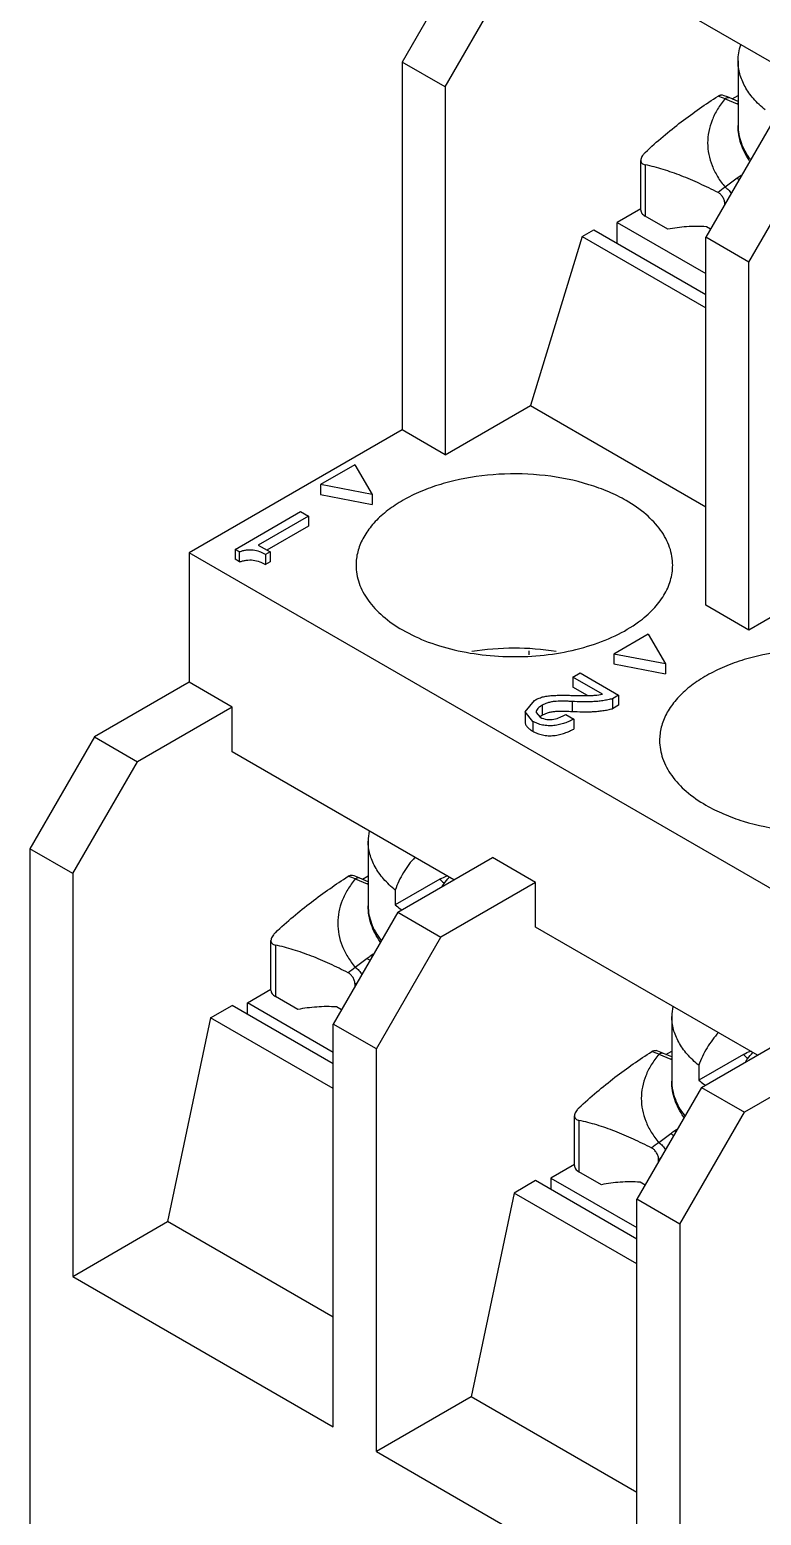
# Model space of a CAD drawing. Header units: millimetres. Extents: x 10.6 to 82, y 34.2 to 95.1.
# Drawn here: x 10.58 to 22.59, y 47.12 to 71.52 of the extents above; entities that cross this region are included whole.
import ezdxf

# ---------------------------------------------------------------- set-up
doc = ezdxf.new("R2010")
doc.units = ezdxf.units.MM
doc.header["$LTSCALE"] = 8.408249
doc.layers.get('0').update_dxf_attribs({"linetype": 'CONTINUOUS'})

msp = doc.modelspace()

# ---------------------------------------------------------------- linework, layer by layer
at = {"color": 7}
for p, q in [((17.758, 72.822), (16.697, 70.984)), ((23.648, 70.466), (20.007, 72.568)), ((17.404, 70.576), (18.465, 72.413)), ((22.213, 71.003), (22.213, 69.941)), ((16.697, 70.984), (16.697, 64.942)), ((17.404, 70.576), (16.697, 70.984)), ((17.404, 70.576), (17.404, 64.534)), ((22.001, 70.382), (22.198, 70.3)), ((22.213, 70.338), (22.078, 70.394)), ((22.117, 70.378), (22.213, 70.434)), ((22.743, 69.943), (21.682, 68.106)), ((20.616, 68.553), (20.616, 69.37)), ((20.689, 69.296), (20.689, 68.451)), ((22.39, 67.698), (23.45, 69.535)), ((22.198, 69.076), (22.001, 68.929)), ((20.616, 68.572), (20.229, 68.349)), ((20.229, 68.006), (20.229, 68.349)), ((20.229, 68.349), (21.682, 67.51)), ((21.057, 68.239), (20.689, 68.451)), ((19.653, 68.119), (18.804, 65.342)), ((19.653, 68.119), (19.844, 68.229)), ((19.653, 68.119), (21.682, 66.947)), ((19.844, 68.229), (21.682, 67.167)), ((21.682, 62.064), (21.682, 68.106)), ((22.39, 67.698), (21.682, 68.106)), ((21.76, 68.241), (21.693, 68.28)), ((22.39, 61.656), (22.39, 67.698)), ((17.404, 64.534), (18.804, 65.342)), ((18.804, 65.342), (21.682, 63.681)), ((16.697, 64.942), (13.197, 62.922)), ((17.404, 64.534), (16.697, 64.942)), ((15.919, 64.371), (15.354, 64.044)), ((15.919, 64.371), (16.202, 63.881)), ((15.354, 64.044), (15.354, 63.881)), ((16.202, 63.881), (15.354, 64.044)), ((15.354, 63.881), (16.202, 63.718)), ((16.202, 63.881), (16.202, 63.718)), ((13.952, 62.98), (15.027, 63.601)), ((15.16, 63.525), (14.335, 63.048)), ((15.027, 63.601), (15.16, 63.525)), ((15.16, 63.525), (15.16, 63.361)), ((15.16, 63.361), (14.477, 62.967)), ((13.952, 62.98), (13.952, 62.817)), ((14.026, 62.938), (13.952, 62.98)), ((14.335, 63.048), (14.527, 62.938)), ((13.197, 62.922), (13.197, 60.799)), ((28.86, 53.879), (13.197, 62.922)), ((14.026, 62.775), (13.952, 62.817)), ((14.026, 62.775), (14.026, 62.938)), ((14.527, 62.938), (14.453, 62.895)), ((14.453, 62.895), (14.453, 62.732)), ((14.527, 62.775), (14.453, 62.732)), ((14.527, 62.938), (14.527, 62.775)), ((23.79, 62.464), (22.39, 61.656)), ((22.39, 61.656), (21.682, 62.064)), ((20.739, 61.588), (20.173, 61.262)), ((20.739, 61.588), (21.022, 61.099)), ((18.783, 61.25), (18.783, 61.313)), ((20.173, 61.262), (20.173, 61.099)), ((21.022, 61.099), (20.173, 61.262)), ((20.173, 61.099), (21.022, 60.935)), ((21.022, 61.099), (21.022, 60.935)), ((13.197, 60.799), (11.642, 59.9)), ((13.904, 60.39), (13.197, 60.799)), ((19.501, 60.883), (19.619, 60.951)), ((19.501, 60.883), (19.501, 60.719)), ((19.987, 60.602), (19.501, 60.883)), ((19.619, 60.951), (20.252, 60.585)), ((19.742, 60.58), (19.501, 60.719)), ((20.252, 60.585), (20.153, 60.528)), ((20.153, 60.528), (20.153, 60.364)), ((20.252, 60.585), (20.252, 60.422)), ((13.904, 60.39), (12.349, 59.492)), ((13.904, 59.656), (13.904, 60.39)), ((18.716, 60.314), (18.869, 60.501)), ((18.716, 60.314), (18.716, 60.151)), ((18.843, 60.156), (18.716, 60.314)), ((18.897, 60.304), (18.964, 60.223)), ((18.995, 60.421), (18.995, 60.257)), ((19.383, 60.27), (19.515, 60.194)), ((19.486, 60.482), (19.486, 60.318)), ((20.252, 60.422), (20.153, 60.364)), ((18.843, 60.156), (18.843, 59.993)), ((19.515, 60.194), (19.515, 60.03)), ((11.642, 59.9), (10.581, 58.063)), ((11.642, 59.9), (12.349, 59.492)), ((17.546, 57.553), (13.904, 59.656)), ((11.288, 57.655), (12.349, 59.492)), ((16.139, 58.188), (16.139, 57.126)), ((10.581, 58.063), (10.581, 45.816)), ((11.288, 57.655), (10.581, 58.063)), ((16.627, 57.022), (18.182, 57.921)), ((18.889, 57.512), (18.182, 57.921)), ((11.288, 57.655), (11.288, 51.041)), ((16.043, 57.563), (16.139, 57.619)), ((15.927, 57.567), (16.124, 57.485)), ((16.139, 57.523), (16.004, 57.579)), ((17.317, 57.564), (16.583, 57.14)), ((16.583, 57.385), (16.583, 57.14)), ((18.889, 57.512), (17.334, 56.614)), ((18.889, 56.777), (18.889, 57.512)), ((16.627, 57.022), (15.566, 55.185)), ((16.627, 57.022), (17.334, 56.614)), ((16.273, 54.777), (17.334, 56.614)), ((22.531, 54.675), (18.889, 56.777)), ((14.542, 55.738), (14.542, 56.555)), ((14.615, 56.481), (14.615, 55.636)), ((16.124, 56.261), (15.927, 56.114)), ((14.155, 55.534), (14.542, 55.757)), ((14.983, 55.424), (14.615, 55.636)), ((15.923, 55.804), (15.923, 55.837)), ((13.551, 55.287), (13.904, 55.491)), ((15.566, 54.532), (13.904, 55.491)), ((14.155, 55.346), (14.155, 55.534)), ((15.566, 54.72), (14.155, 55.534)), ((15.7, 55.418), (15.619, 55.465)), ((13.551, 55.287), (12.844, 51.94)), ((15.566, 54.124), (13.551, 55.287)), ((15.566, 48.572), (15.566, 55.185)), ((16.273, 54.777), (15.566, 55.185)), ((21.124, 55.31), (21.124, 54.248)), ((21.612, 54.144), (23.167, 55.042)), ((16.273, 48.163), (16.273, 54.777)), ((20.912, 54.689), (21.109, 54.607)), ((21.124, 54.645), (20.989, 54.701)), ((21.028, 54.685), (21.124, 54.741)), ((22.302, 54.686), (21.568, 54.262)), ((21.568, 54.507), (21.568, 54.262)), ((23.874, 54.634), (22.319, 53.736)), ((21.612, 54.144), (20.551, 52.307)), ((21.612, 54.144), (22.319, 53.736)), ((21.258, 51.899), (22.319, 53.736)), ((19.527, 52.86), (19.527, 53.677)), ((19.6, 53.603), (19.6, 52.758)), ((21.109, 53.383), (20.912, 53.236)), ((20.908, 52.926), (20.908, 52.959)), ((19.527, 52.879), (19.14, 52.656)), ((19.968, 52.546), (19.6, 52.758)), ((18.889, 52.613), (18.536, 52.409)), ((20.551, 51.654), (18.889, 52.613)), ((19.14, 52.656), (19.14, 52.468)), ((19.14, 52.656), (20.551, 51.842)), ((20.685, 52.54), (20.604, 52.587)), ((18.536, 52.409), (17.829, 49.062)), ((20.551, 51.246), (18.536, 52.409)), ((20.551, 45.694), (20.551, 52.307)), ((21.258, 51.899), (20.551, 52.307)), ((11.288, 51.041), (12.844, 51.94)), ((15.566, 50.368), (12.844, 51.94)), ((21.258, 51.899), (21.258, 45.285)), ((11.288, 51.041), (15.566, 48.572)), ((17.829, 49.062), (16.273, 48.163)), ((20.551, 47.49), (17.829, 49.062)), ((16.273, 48.163), (20.551, 45.694))]:
    msp.add_line(p, q, dxfattribs=at)
for points in [[(22.078, 70.394), (22.037, 70.411), (21.983, 70.432), (21.957, 70.441)], [(16.004, 57.579), (15.963, 57.596), (15.909, 57.617), (15.883, 57.626)], [(20.989, 54.701), (20.948, 54.718), (20.894, 54.739), (20.868, 54.748)]]:
    msp.add_lwpolyline(points, dxfattribs=at)
for centre, radius, start, end in [((20.913, 67.686), 2.907, 68.0332, 70.4807), ((22.07, 70.274), 0.129, 120.0139, 122.7052), ((22.269, 70.191), 0.13, 120.0168, 122.9683), ((24.304, 75.325), 5.448, 247.2659, 247.4374), ((22.263, 70.202), 0.117, 114.9353, 120.0333), ((25.984, 63.976), 6.352, 125.8654, 126.5872), ((22.125, 68.936), 0.157, 59.973, 62.3427), ((24.636, 65.307), 4.48, 126.0415, 127.9006), ((21.927, 68.789), 0.158, 59.9779, 62.1185), ((16.947, 58.188), 0.808, 168.2388, 179.9852), ((14.839, 54.871), 2.907, 68.0332, 70.4807), ((15.996, 57.459), 0.129, 120.0139, 122.7052), ((16.195, 57.376), 0.13, 120.0168, 122.9683), ((18.23, 62.51), 5.448, 247.2659, 247.4374), ((16.189, 57.387), 0.117, 114.9353, 120.0333), ((17.734, 58.559), 1.827, 230.9561, 234.1758), ((17.796, 58.645), 1.933, 234.1662, 235.1011), ((19.91, 51.161), 6.352, 125.8654, 126.5872), ((16.051, 56.122), 0.157, 59.973, 62.3427), ((16.596, 55.754), 0.688, 122.9919, 126.2899), ((18.562, 52.492), 4.48, 126.0415, 127.9006), ((15.853, 55.974), 0.158, 59.9779, 62.1185), ((18.745, 52.308), 4.518, 128.0695, 128.6437), ((21.932, 55.31), 0.808, 168.2388, 179.9852), ((19.824, 51.993), 2.907, 68.0332, 70.4807), ((20.982, 54.581), 0.129, 120.0139, 122.7052), ((21.18, 54.498), 0.13, 120.0168, 122.9683), ((23.215, 59.632), 5.448, 247.2659, 247.4374), ((21.174, 54.509), 0.117, 114.9353, 120.0333), ((22.719, 55.681), 1.827, 230.9561, 234.1758), ((22.781, 55.767), 1.933, 234.1662, 235.1011), ((21.581, 52.875), 0.688, 122.9919, 126.2899), ((23.548, 49.614), 4.48, 126.0415, 127.9006), ((20.838, 53.096), 0.158, 59.9779, 62.1185), ((24.895, 48.283), 6.352, 125.8654, 126.5872), ((21.036, 53.243), 0.157, 59.973, 62.3427), ((23.73, 49.43), 4.518, 128.0695, 128.6437)]:
    msp.add_arc(centre, radius, start, end, dxfattribs=at)
for points, knots in [([(22.213, 71.003), (22.213, 71.047), (22.221, 71.137), (22.243, 71.224), (22.257, 71.266)], [0, 0, 0, 0, 0.495557, 1, 1, 1, 1]), ([(22.657, 70.2), (22.589, 70.256), (22.494, 70.345), (22.389, 70.478), (22.326, 70.579), (22.276, 70.683), (22.24, 70.788), (22.218, 70.895), (22.213, 70.967), (22.213, 71.003)], [0, 0, 0, 0, 0.279024, 0.409688, 0.534968, 0.655621, 0.772583, 0.886957, 1, 1, 1, 1]), ([(20.689, 69.5), (20.784, 69.59), (20.977, 69.763), (21.276, 70.003), (21.578, 70.223), (21.783, 70.36), (21.885, 70.426)], [0, 0, 0, 0, 0.259903, 0.512674, 0.759011, 1, 1, 1, 1]), ([(22.001, 70.382), (21.955, 70.328), (21.874, 70.215), (21.782, 70.033), (21.726, 69.846), (21.707, 69.656), (21.726, 69.465), (21.782, 69.278), (21.874, 69.096), (21.955, 68.984), (22.001, 68.929)], [0, 0, 0, 0, 0.134032, 0.260625, 0.381755, 0.499995, 0.618237, 0.739369, 0.865966, 1, 1, 1, 1]), ([(21.885, 70.426), (21.891, 70.43), (21.903, 70.437), (21.922, 70.443), (21.941, 70.445), (21.952, 70.443), (21.957, 70.441)], [0, 0, 0, 0, 0.288938, 0.549954, 0.784553, 1, 1, 1, 1]), ([(22.078, 70.394), (22.073, 70.396), (22.061, 70.4), (22.042, 70.399), (22.023, 70.394), (22.012, 70.389), (22.006, 70.385)], [0, 0, 0, 0, 0.241376, 0.487346, 0.740671, 1, 1, 1, 1]), ([(22.398, 69.368), (22.369, 69.411), (22.316, 69.501), (22.257, 69.644), (22.221, 69.791), (22.213, 69.891), (22.213, 69.941)], [0, 0, 0, 0, 0.257108, 0.508173, 0.754942, 1, 1, 1, 1]), ([(22.213, 69.941), (22.213, 69.894), (22.222, 69.799), (22.26, 69.658), (22.322, 69.52), (22.378, 69.434), (22.41, 69.392)], [0, 0, 0, 0, 0.238587, 0.482006, 0.734623, 1, 1, 1, 1]), ([(20.689, 69.5), (20.678, 69.489), (20.658, 69.469), (20.635, 69.435), (20.62, 69.403), (20.616, 69.38), (20.616, 69.37)], [0, 0, 0, 0, 0.293339, 0.560644, 0.796647, 1, 1, 1, 1]), ([(20.616, 69.37), (20.616, 69.365), (20.616, 69.356), (20.62, 69.343), (20.626, 69.331), (20.638, 69.317), (20.659, 69.304), (20.678, 69.298), (20.689, 69.296)], [0, 0, 0, 0, 0.122875, 0.239708, 0.354185, 0.47014, 0.717926, 1, 1, 1, 1]), ([(21.885, 68.841), (21.785, 68.892), (21.585, 68.989), (21.285, 69.118), (20.988, 69.223), (20.788, 69.275), (20.689, 69.296)], [0, 0, 0, 0, 0.262393, 0.517753, 0.764165, 1, 1, 1, 1]), ([(22.204, 69.073), (22.206, 69.071), (22.215, 69.066), (22.223, 69.06), (22.229, 69.055)], [0, 0, 0, 0, 0.232412, 1, 1, 1, 1]), ([(21.997, 68.652), (21.997, 68.661), (21.995, 68.679), (21.987, 68.717), (21.97, 68.754), (21.948, 68.787), (21.928, 68.809), (21.907, 68.828), (21.892, 68.838), (21.885, 68.841)], [0, 0, 0, 0, 0.114815, 0.238878, 0.502845, 0.636426, 0.765959, 0.88811, 1, 1, 1, 1]), ([(22.006, 68.926), (22.014, 68.921), (22.032, 68.909), (22.056, 68.886), (22.08, 68.859), (22.093, 68.838), (22.1, 68.827)], [0, 0, 0, 0, 0.212673, 0.46, 0.729217, 1, 1, 1, 1]), ([(20.616, 68.553), (20.616, 68.544), (20.619, 68.524), (20.634, 68.496), (20.658, 68.471), (20.678, 68.458), (20.689, 68.451)], [0, 0, 0, 0, 0.217772, 0.450927, 0.710222, 1, 1, 1, 1]), ([(21.693, 68.28), (21.638, 68.284), (21.53, 68.288), (21.317, 68.279), (21.16, 68.258), (21.057, 68.239)], [0, 0, 0, 0, 0.258228, 0.510024, 1, 1, 1, 1]), ([(20.378, 63.781), (20.284, 63.835), (20.084, 63.933), (19.644, 64.093), (19.039, 64.214), (18.288, 64.235), (17.669, 64.148), (17.207, 64.015), (16.894, 63.889), (16.616, 63.737), (16.379, 63.564), (16.187, 63.372), (16.046, 63.164), (15.959, 62.945), (15.939, 62.793), (15.939, 62.719)], [0, 0, 0, 0, 0.062392, 0.12881, 0.270304, 0.417367, 0.561619, 0.630255, 0.695382, 0.756364, 0.812833, 0.864766, 0.912567, 0.957168, 1, 1, 1, 1]), ([(21.139, 62.719), (21.139, 62.769), (21.131, 62.868), (21.079, 63.068), (20.946, 63.313), (20.699, 63.572), (20.492, 63.715), (20.378, 63.781)], [0, 0, 0, 0, 0.108162, 0.218372, 0.451339, 0.710478, 1, 1, 1, 1]), ([(14.453, 62.895), (14.439, 62.903), (14.409, 62.92), (14.343, 62.948), (14.251, 62.972), (14.154, 62.971), (14.087, 62.957), (14.051, 62.947), (14.034, 62.941), (14.026, 62.938)], [0, 0, 0, 0, 0.111889, 0.229009, 0.481355, 0.747689, 0.876719, 0.939152, 1, 1, 1, 1]), ([(14.026, 62.775), (14.034, 62.778), (14.051, 62.784), (14.087, 62.794), (14.154, 62.808), (14.251, 62.809), (14.343, 62.785), (14.409, 62.756), (14.439, 62.74), (14.453, 62.732)], [0, 0, 0, 0, 0.060848, 0.123281, 0.252311, 0.518645, 0.770991, 0.888111, 1, 1, 1, 1]), ([(15.939, 62.719), (15.939, 62.67), (15.948, 62.571), (16, 62.371), (16.132, 62.126), (16.38, 61.867), (16.587, 61.724), (16.701, 61.658)], [0, 0, 0, 0, 0.108162, 0.218372, 0.451339, 0.710478, 1, 1, 1, 1]), ([(20.579, 61.789), (20.665, 61.851), (20.82, 61.984), (21.001, 62.214), (21.113, 62.462), (21.139, 62.635), (21.139, 62.719)], [0, 0, 0, 0, 0.282679, 0.539553, 0.775665, 1, 1, 1, 1]), ([(16.701, 61.658), (16.836, 61.58), (17.135, 61.443), (17.621, 61.303), (18.147, 61.225), (18.69, 61.21), (19.226, 61.26), (19.733, 61.374), (20.189, 61.545), (20.46, 61.702), (20.579, 61.789)], [0, 0, 0, 0, 0.115734, 0.241108, 0.373011, 0.507782, 0.641446, 0.770151, 0.890502, 1, 1, 1, 1]), ([(17.84, 61.308), (18.069, 61.344), (18.534, 61.381), (18.999, 61.345), (19.228, 61.309)], [0, 0, 0, 0, 0.49989, 1, 1, 1, 1]), ([(25.363, 60.903), (25.27, 60.957), (25.069, 61.055), (24.63, 61.215), (24.024, 61.336), (23.273, 61.357), (22.654, 61.27), (22.192, 61.136), (21.879, 61.01), (21.601, 60.859), (21.364, 60.686), (21.172, 60.494), (21.031, 60.286), (20.944, 60.067), (20.924, 59.915), (20.924, 59.841)], [0, 0, 0, 0, 0.062392, 0.12881, 0.270304, 0.417367, 0.561619, 0.630255, 0.695382, 0.756364, 0.812833, 0.864766, 0.912567, 0.957168, 1, 1, 1, 1]), ([(18.869, 60.501), (18.879, 60.506), (18.899, 60.517), (18.943, 60.537), (19.002, 60.558), (19.078, 60.574), (19.158, 60.581), (19.24, 60.584), (19.322, 60.586), (19.404, 60.585), (19.458, 60.583), (19.486, 60.583)], [0, 0, 0, 0, 0.054084, 0.110071, 0.22779, 0.352178, 0.480684, 0.610376, 0.740257, 0.870182, 1, 1, 1, 1]), ([(19.486, 60.583), (19.528, 60.581), (19.612, 60.579), (19.717, 60.578), (19.801, 60.58), (19.884, 60.586), (19.946, 60.595), (19.987, 60.602)], [0, 0, 0, 0, 0.251248, 0.502618, 0.6282, 0.753195, 1, 1, 1, 1]), ([(20.153, 60.528), (20.127, 60.521), (20.074, 60.508), (19.992, 60.494), (19.909, 60.484), (19.839, 60.479), (19.783, 60.477), (19.726, 60.476), (19.627, 60.476), (19.542, 60.479), (19.486, 60.482)], [0, 0, 0, 0, 0.120522, 0.243548, 0.368226, 0.494124, 0.557337, 0.620586, 0.747153, 1, 1, 1, 1]), ([(18.995, 60.421), (18.982, 60.413), (18.957, 60.397), (18.926, 60.37), (18.903, 60.339), (18.896, 60.315), (18.896, 60.304)], [0, 0, 0, 0, 0.286618, 0.55021, 0.786465, 1, 1, 1, 1]), ([(18.964, 60.223), (19.03, 60.187), (19.152, 60.174), (19.275, 60.216), (19.339, 60.245), (19.368, 60.262), (19.383, 60.27)], [0, 0, 0, 0, 0.514968, 0.767838, 0.886072, 1, 1, 1, 1]), ([(19.486, 60.482), (19.464, 60.483), (19.421, 60.486), (19.334, 60.489), (19.248, 60.488), (19.162, 60.478), (19.102, 60.465), (19.045, 60.447), (19.011, 60.429), (18.995, 60.421)], [0, 0, 0, 0, 0.129503, 0.259318, 0.518826, 0.646989, 0.771504, 0.889785, 1, 1, 1, 1]), ([(18.995, 60.257), (19.011, 60.266), (19.045, 60.283), (19.1, 60.302), (19.16, 60.314), (19.201, 60.319), (19.222, 60.321)], [0, 0, 0, 0, 0.229183, 0.474928, 0.73361, 1, 1, 1, 1]), ([(19.486, 60.318), (19.542, 60.316), (19.627, 60.313), (19.726, 60.312), (19.783, 60.314), (19.839, 60.316), (19.909, 60.321), (19.992, 60.331), (20.074, 60.345), (20.127, 60.358), (20.153, 60.364)], [0, 0, 0, 0, 0.252847, 0.379414, 0.442663, 0.505876, 0.631774, 0.756452, 0.879478, 1, 1, 1, 1]), ([(18.716, 60.151), (18.716, 60.143), (18.717, 60.128), (18.727, 60.098), (18.751, 60.061), (18.785, 60.031), (18.817, 60.009), (18.835, 59.999), (18.843, 59.993)], [0, 0, 0, 0, 0.105814, 0.214715, 0.448769, 0.712095, 0.853563, 1, 1, 1, 1]), ([(19.515, 60.194), (19.492, 60.181), (19.442, 60.156), (19.364, 60.125), (19.279, 60.1), (19.188, 60.085), (19.094, 60.081), (19.016, 60.091), (18.957, 60.106), (18.917, 60.121), (18.879, 60.137), (18.855, 60.15), (18.843, 60.156)], [0, 0, 0, 0, 0.114701, 0.234587, 0.360368, 0.491995, 0.626884, 0.759752, 0.823545, 0.884811, 0.943695, 1, 1, 1, 1]), ([(18.843, 59.993), (18.855, 59.987), (18.879, 59.974), (18.917, 59.957), (18.957, 59.943), (19.016, 59.928), (19.094, 59.918), (19.188, 59.921), (19.279, 59.937), (19.364, 59.962), (19.442, 59.993), (19.492, 60.018), (19.515, 60.03)], [0, 0, 0, 0, 0.056305, 0.115189, 0.176455, 0.240248, 0.373116, 0.508005, 0.639632, 0.765413, 0.885299, 1, 1, 1, 1]), ([(18.963, 60.237), (18.966, 60.238), (18.976, 60.246), (18.987, 60.252), (18.995, 60.257)], [0, 0, 0, 0, 0.246155, 1, 1, 1, 1]), ([(20.924, 59.841), (20.924, 59.792), (20.933, 59.693), (20.985, 59.493), (21.118, 59.248), (21.365, 58.988), (21.572, 58.846), (21.686, 58.78)], [0, 0, 0, 0, 0.108162, 0.218372, 0.451339, 0.710478, 1, 1, 1, 1]), ([(21.686, 58.78), (21.779, 58.726), (21.98, 58.627), (22.419, 58.468), (23.025, 58.347), (23.775, 58.326), (24.395, 58.413), (24.857, 58.546), (25.17, 58.672), (25.448, 58.823), (25.685, 58.997), (25.876, 59.189), (26.018, 59.397), (26.105, 59.616), (26.124, 59.767), (26.124, 59.841)], [0, 0, 0, 0, 0.062392, 0.12881, 0.270304, 0.417367, 0.561619, 0.630255, 0.695382, 0.756364, 0.812833, 0.864766, 0.912567, 0.957168, 1, 1, 1, 1]), ([(16.583, 57.385), (16.515, 57.441), (16.42, 57.53), (16.315, 57.663), (16.252, 57.764), (16.202, 57.868), (16.166, 57.973), (16.144, 58.08), (16.139, 58.152), (16.139, 58.188)], [0, 0, 0, 0, 0.279024, 0.409688, 0.534968, 0.655621, 0.772583, 0.886957, 1, 1, 1, 1]), ([(16.907, 57.924), (16.872, 57.886), (16.804, 57.805), (16.716, 57.673), (16.64, 57.533), (16.6, 57.435), (16.583, 57.385)], [0, 0, 0, 0, 0.246029, 0.498172, 0.751266, 1, 1, 1, 1]), ([(14.615, 56.685), (14.71, 56.775), (14.903, 56.948), (15.202, 57.188), (15.504, 57.408), (15.708, 57.545), (15.811, 57.611)], [0, 0, 0, 0, 0.259903, 0.512674, 0.759011, 1, 1, 1, 1]), ([(15.811, 57.611), (15.817, 57.615), (15.829, 57.622), (15.848, 57.628), (15.867, 57.63), (15.878, 57.628), (15.883, 57.626)], [0, 0, 0, 0, 0.288938, 0.549954, 0.784553, 1, 1, 1, 1]), ([(16.004, 57.579), (15.999, 57.582), (15.986, 57.585), (15.968, 57.584), (15.949, 57.579), (15.938, 57.574), (15.932, 57.571)], [0, 0, 0, 0, 0.241376, 0.487346, 0.740671, 1, 1, 1, 1]), ([(17.317, 57.564), (17.328, 57.57), (17.369, 57.593), (17.413, 57.611), (17.446, 57.623)], [0, 0, 0, 0, 0.260512, 1, 1, 1, 1]), ([(17.352, 57.45), (17.362, 57.463), (17.4, 57.514), (17.441, 57.563), (17.473, 57.597)], [0, 0, 0, 0, 0.253555, 1, 1, 1, 1]), ([(15.927, 57.567), (15.881, 57.513), (15.8, 57.4), (15.708, 57.218), (15.652, 57.031), (15.633, 56.841), (15.652, 56.65), (15.708, 56.463), (15.8, 56.281), (15.881, 56.169), (15.927, 56.114)], [0, 0, 0, 0, 0.134032, 0.260625, 0.381755, 0.499995, 0.618237, 0.739369, 0.865966, 1, 1, 1, 1]), ([(17.317, 57.564), (17.322, 57.558), (17.345, 57.534), (17.369, 57.512), (17.388, 57.496)], [0, 0, 0, 0, 0.244616, 1, 1, 1, 1]), ([(16.335, 56.536), (16.304, 56.581), (16.249, 56.673), (16.186, 56.819), (16.148, 56.971), (16.139, 57.075), (16.139, 57.126)], [0, 0, 0, 0, 0.257548, 0.508683, 0.755271, 1, 1, 1, 1]), ([(16.139, 57.126), (16.139, 57.078), (16.148, 56.979), (16.189, 56.834), (16.255, 56.693), (16.315, 56.604), (16.348, 56.561)], [0, 0, 0, 0, 0.23796, 0.481035, 0.733816, 1, 1, 1, 1]), ([(14.615, 56.685), (14.604, 56.675), (14.584, 56.654), (14.561, 56.62), (14.546, 56.588), (14.542, 56.565), (14.542, 56.555)], [0, 0, 0, 0, 0.293339, 0.560644, 0.796647, 1, 1, 1, 1]), ([(14.542, 56.555), (14.542, 56.55), (14.542, 56.541), (14.546, 56.528), (14.552, 56.516), (14.564, 56.502), (14.585, 56.489), (14.604, 56.483), (14.615, 56.481)], [0, 0, 0, 0, 0.122875, 0.239708, 0.354185, 0.47014, 0.717926, 1, 1, 1, 1]), ([(15.811, 56.027), (15.711, 56.077), (15.511, 56.174), (15.211, 56.303), (14.914, 56.408), (14.714, 56.461), (14.615, 56.481)], [0, 0, 0, 0, 0.262393, 0.517753, 0.764165, 1, 1, 1, 1]), ([(16.13, 56.258), (16.136, 56.254), (16.15, 56.245), (16.162, 56.235), (16.168, 56.229)], [0, 0, 0, 0, 0.468337, 1, 1, 1, 1]), ([(16.189, 56.308), (16.19, 56.307), (16.196, 56.304), (16.202, 56.3), (16.206, 56.297)], [0, 0, 0, 0, 0.235759, 1, 1, 1, 1]), ([(15.923, 55.837), (15.923, 55.846), (15.921, 55.864), (15.913, 55.902), (15.896, 55.939), (15.874, 55.972), (15.854, 55.994), (15.833, 56.013), (15.818, 56.023), (15.811, 56.027)], [0, 0, 0, 0, 0.114815, 0.238878, 0.502845, 0.636426, 0.765959, 0.88811, 1, 1, 1, 1]), ([(15.932, 56.111), (15.942, 56.105), (15.962, 56.091), (15.999, 56.054), (16.023, 56.02), (16.035, 55.995)], [0, 0, 0, 0, 0.214563, 0.466906, 1, 1, 1, 1]), ([(14.542, 55.738), (14.542, 55.729), (14.545, 55.709), (14.56, 55.681), (14.584, 55.656), (14.604, 55.643), (14.615, 55.636)], [0, 0, 0, 0, 0.217772, 0.450927, 0.710222, 1, 1, 1, 1]), ([(15.619, 55.465), (15.564, 55.469), (15.456, 55.473), (15.243, 55.464), (15.086, 55.443), (14.983, 55.424)], [0, 0, 0, 0, 0.258228, 0.510024, 1, 1, 1, 1]), ([(21.568, 54.507), (21.5, 54.563), (21.405, 54.652), (21.3, 54.785), (21.237, 54.886), (21.187, 54.99), (21.151, 55.095), (21.129, 55.202), (21.124, 55.274), (21.124, 55.31)], [0, 0, 0, 0, 0.279024, 0.409688, 0.534968, 0.655621, 0.772583, 0.886957, 1, 1, 1, 1]), ([(21.892, 55.046), (21.857, 55.008), (21.789, 54.927), (21.701, 54.795), (21.625, 54.655), (21.585, 54.557), (21.568, 54.507)], [0, 0, 0, 0, 0.246029, 0.498172, 0.751266, 1, 1, 1, 1]), ([(19.6, 53.807), (19.695, 53.897), (19.888, 54.07), (20.187, 54.31), (20.489, 54.53), (20.694, 54.667), (20.796, 54.733)], [0, 0, 0, 0, 0.259903, 0.512674, 0.759011, 1, 1, 1, 1]), ([(20.912, 54.689), (20.866, 54.635), (20.785, 54.522), (20.693, 54.34), (20.637, 54.153), (20.618, 53.963), (20.637, 53.772), (20.693, 53.585), (20.785, 53.403), (20.866, 53.291), (20.912, 53.236)], [0, 0, 0, 0, 0.134032, 0.260625, 0.381755, 0.499995, 0.618237, 0.739369, 0.865966, 1, 1, 1, 1]), ([(20.796, 54.733), (20.802, 54.737), (20.814, 54.744), (20.833, 54.75), (20.852, 54.752), (20.863, 54.75), (20.868, 54.748)], [0, 0, 0, 0, 0.288938, 0.549954, 0.784553, 1, 1, 1, 1]), ([(20.989, 54.701), (20.984, 54.703), (20.972, 54.706), (20.953, 54.706), (20.934, 54.701), (20.923, 54.696), (20.917, 54.692)], [0, 0, 0, 0, 0.241376, 0.487346, 0.740671, 1, 1, 1, 1]), ([(22.302, 54.686), (22.313, 54.692), (22.354, 54.715), (22.398, 54.733), (22.431, 54.745)], [0, 0, 0, 0, 0.260512, 1, 1, 1, 1]), ([(22.302, 54.686), (22.307, 54.68), (22.33, 54.656), (22.354, 54.634), (22.373, 54.618)], [0, 0, 0, 0, 0.244616, 1, 1, 1, 1]), ([(22.338, 54.572), (22.347, 54.585), (22.385, 54.636), (22.426, 54.684), (22.458, 54.719)], [0, 0, 0, 0, 0.253555, 1, 1, 1, 1]), ([(21.32, 53.658), (21.289, 53.703), (21.234, 53.795), (21.171, 53.941), (21.133, 54.093), (21.124, 54.197), (21.124, 54.248)], [0, 0, 0, 0, 0.257548, 0.508683, 0.755271, 1, 1, 1, 1]), ([(21.124, 54.248), (21.124, 54.2), (21.134, 54.101), (21.174, 53.956), (21.24, 53.815), (21.3, 53.726), (21.333, 53.683)], [0, 0, 0, 0, 0.23796, 0.481035, 0.733816, 1, 1, 1, 1]), ([(19.6, 53.807), (19.589, 53.796), (19.57, 53.776), (19.546, 53.742), (19.531, 53.71), (19.527, 53.687), (19.527, 53.677)], [0, 0, 0, 0, 0.293339, 0.560644, 0.796647, 1, 1, 1, 1]), ([(19.527, 53.677), (19.527, 53.672), (19.528, 53.663), (19.531, 53.65), (19.538, 53.638), (19.549, 53.624), (19.57, 53.611), (19.59, 53.605), (19.6, 53.603)], [0, 0, 0, 0, 0.122875, 0.239708, 0.354185, 0.47014, 0.717926, 1, 1, 1, 1]), ([(20.796, 53.148), (20.696, 53.199), (20.497, 53.296), (20.196, 53.425), (19.899, 53.53), (19.699, 53.582), (19.6, 53.603)], [0, 0, 0, 0, 0.262393, 0.517753, 0.764165, 1, 1, 1, 1]), ([(20.917, 53.233), (20.927, 53.227), (20.947, 53.213), (20.984, 53.176), (21.008, 53.142), (21.02, 53.117)], [0, 0, 0, 0, 0.214563, 0.466906, 1, 1, 1, 1]), ([(21.115, 53.38), (21.122, 53.376), (21.135, 53.367), (21.147, 53.357), (21.153, 53.351)], [0, 0, 0, 0, 0.468337, 1, 1, 1, 1]), ([(21.174, 53.43), (21.175, 53.429), (21.181, 53.426), (21.187, 53.422), (21.191, 53.419)], [0, 0, 0, 0, 0.235759, 1, 1, 1, 1]), ([(20.908, 52.959), (20.908, 52.968), (20.907, 52.986), (20.898, 53.024), (20.881, 53.061), (20.859, 53.094), (20.839, 53.116), (20.819, 53.135), (20.803, 53.145), (20.796, 53.148)], [0, 0, 0, 0, 0.114815, 0.238878, 0.502845, 0.636426, 0.765959, 0.88811, 1, 1, 1, 1]), ([(19.527, 52.86), (19.527, 52.851), (19.53, 52.831), (19.545, 52.803), (19.569, 52.778), (19.589, 52.765), (19.6, 52.758)], [0, 0, 0, 0, 0.217772, 0.450927, 0.710222, 1, 1, 1, 1]), ([(20.604, 52.587), (20.549, 52.591), (20.441, 52.595), (20.228, 52.586), (20.071, 52.565), (19.968, 52.546)], [0, 0, 0, 0, 0.258228, 0.510024, 1, 1, 1, 1])]:
    msp.add_open_spline(points, degree=3, knots=knots, dxfattribs=at)
for points in [[(19.222, 60.321), (19.276, 60.325), (19.33, 60.325), (19.384, 60.324)], [(19.384, 60.324), (19.418, 60.323), (19.452, 60.321), (19.486, 60.318)]]:
    msp.add_open_spline(points, degree=3, dxfattribs=at)

doc.saveas('drawing.dxf')
